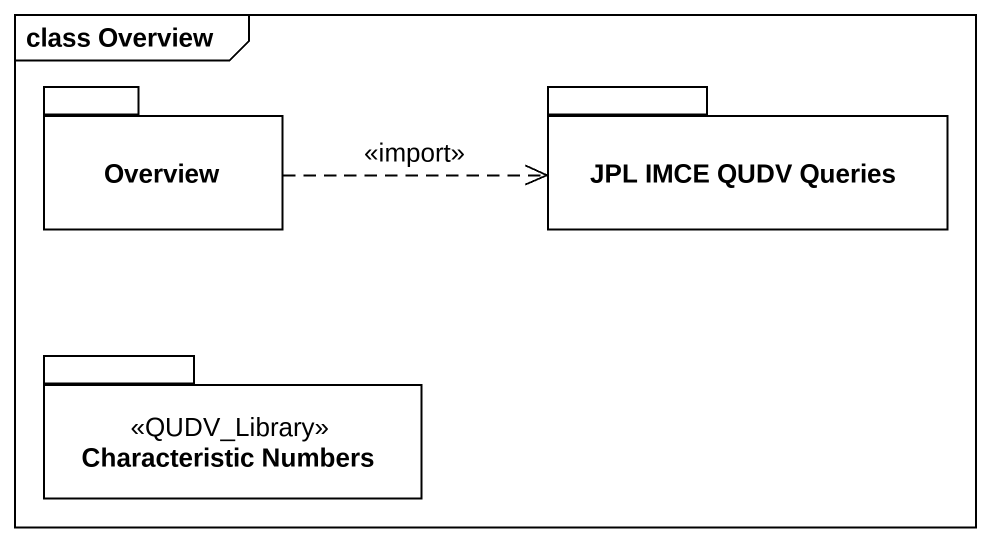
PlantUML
@startuml
mainframe class Overview
package Overview {
}
package "JPL IMCE QUDV Queries" as JPL_IMCE_QUDV_Queries {
}
package "Characteristic Numbers" as Characteristic_Numbers <<QUDV_Library>> {
}
Overview .right.> JPL_IMCE_QUDV_Queries : <<import>>
@enduml
